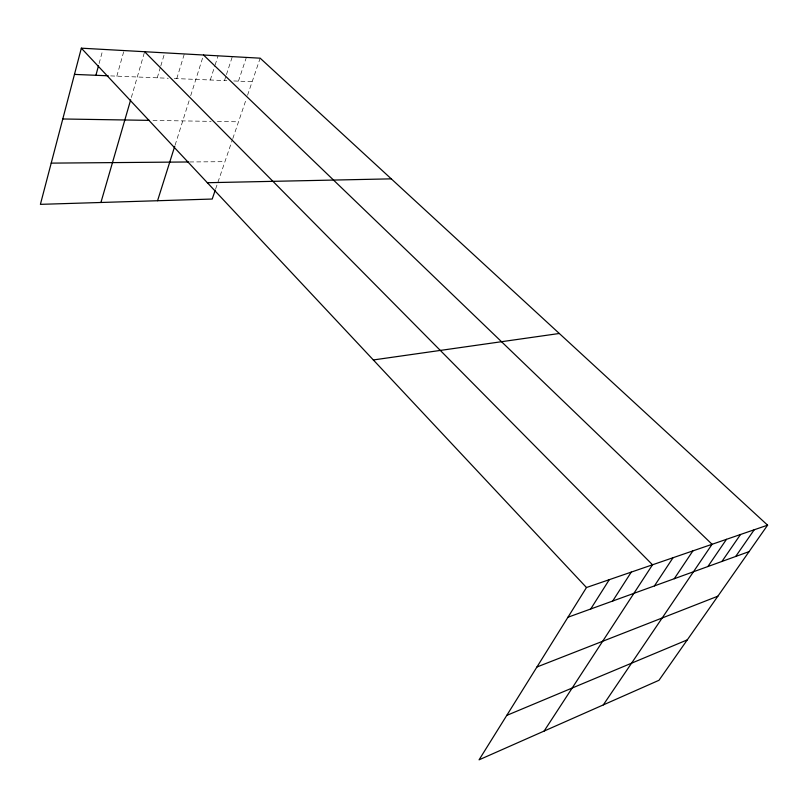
<?xml version="1.0" encoding="UTF-8"?>
<svg xmlns="http://www.w3.org/2000/svg" width="808" height="808" viewBox="0 0 808 808"><rect width="100%" height="100%" fill="white"/><g stroke="black" fill="none" stroke-linecap="round" stroke-linejoin="round"><path stroke-width="0.61" stroke-dasharray="4.04 3.03" d="M99.101 63.519L102.626 50.561M116.837 76.154L124.028 50.561M131.351 97.465L144.612 51.722M157.257 77.81L160.449 67.115M160.802 65.923L164.711 52.843M176.77 78.608L184.345 53.944M175.104 145.127L189.244 100.323M190.698 95.708L203.535 55.015M210.282 79.992L214.726 66.185M215.1 65.034L218.059 55.833M224.483 80.578L226.058 75.78M226.442 74.588L232.34 56.631M238.441 81.143L246.369 57.419M215.645 188.961L232.421 139.683M232.805 138.572L246.42 98.576M247.551 95.233L260.166 58.186M189.678 161.964L224.937 161.671M153.015 120.422L211.1 121.362M217.382 121.463L238.512 121.806M110.686 75.902L168.236 78.265M174.326 78.517L226.806 80.669M233.785 80.952L252.157 81.709"/><path stroke-width="1.21" d="M767.6 525.17L586.477 587.527L479.073 759.823L658.985 680.285L767.6 525.17L260.166 58.186L81.345 48.177L40.4 204.353L212.221 199.041L215.271 190.082M95.91 75.285L98.465 65.872M100.919 202.485L130.664 99.859M157.56 200.727L174.74 146.268M590.709 609L609.283 579.679M612.676 601.041L631.28 572.104M544.107 731.068L652.521 564.792L144.612 51.722M654.419 585.911L673.044 557.722M674.266 578.72L692.89 550.894M603.303 704.899L712.08 544.279L203.535 55.015M707.889 566.539L726.483 539.32M721.948 561.439L740.522 534.492M735.684 556.47L754.228 529.765M506.767 715.393L687.285 639.875M536.936 666.994L717.878 596.183M567.953 617.241L749.087 551.611M373.336 359.954L559.318 333.482M207.343 182.719L391.284 178.851M51.207 163.125L188.517 161.974M62.782 118.978L149.399 120.372M74.467 74.407L108.222 75.8M81.345 48.177L586.477 587.527"/></g></svg>
